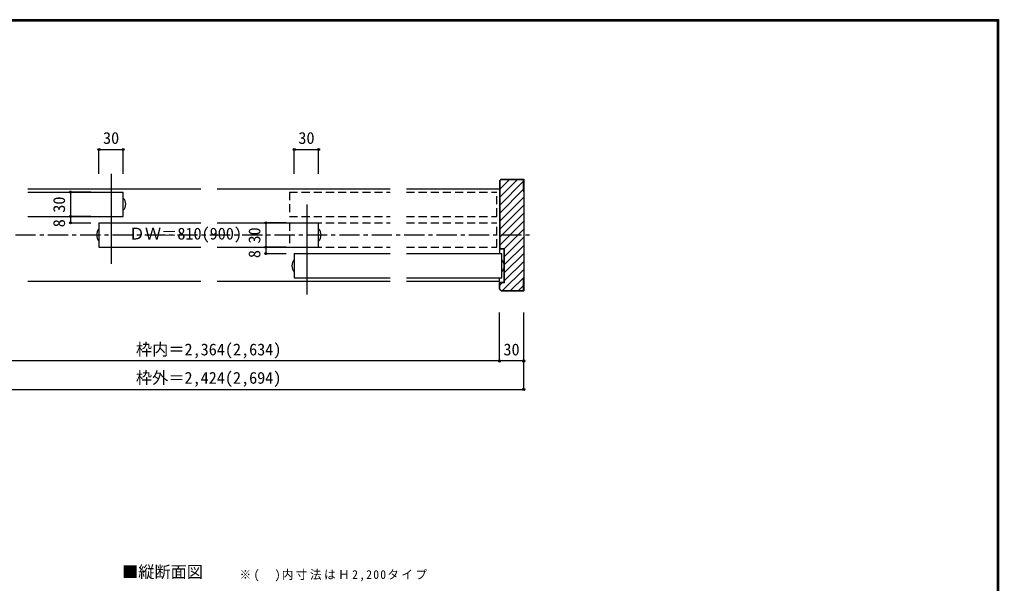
# Model space of a CAD drawing. Units: millimetres at full size, sheet at 1:5; details may follow other scales. Extents: x -973 to 977, y -718 to 696.
# Drawn here: x -232 to 977, y 0 to 696 of the extents above; entities that cross this region are included whole.
import ezdxf
from ezdxf.enums import TextEntityAlignment as Align

# ---------------------------------------------------------------- set-up
doc = ezdxf.new("R2010")
doc.units = ezdxf.units.MM
doc.header["$LTSCALE"] = 5
doc.header["$PDMODE"] = 32
doc.header["$PDSIZE"] = 2.5
doc.linetypes.add('CHAIN1', pattern=[8, 5, -1, 1, -1])
doc.linetypes.add('DASHED2', pattern=[3, 2, -1])
for name, color, linetype in [('0-1_通り芯', 4, 'CHAIN1'), ('0-4_枠', 3, 'Continuous'), ('0-6_扉', 6, 'Continuous'), ('0-7_金物', 3, 'Continuous'), ('0-A_文字', 7, 'Continuous'), ('0-B_寸法', 7, 'Continuous'), ('0-C_ハッチ', 4, 'Continuous'), ('F-1_枠', 6, 'Continuous')]:
    doc.layers.add(name, color=color, linetype=linetype)
doc.styles.add('ＭＳ ゴシック', font='')
doc.styles.get('ＭＳ ゴシック').set_extended_font_data('MS Gothic')

msp = doc.modelspace()

# ---------------------------------------------------------------- linework, layer by layer
at = {"layer": '0-1_通り芯'}
msp.add_line((-397.164, 430), (400.47, 430), dxfattribs=at)
at = {"layer": '0-4_枠'}
for p, q in [((360.47, 496.879), (362.591, 499)), ((360.47, 496.879), (360.47, 412.5)), ((360.97, 496.671), (360.97, 413)), ((362.591, 499), (390.47, 499)), ((389.97, 498.5), (389.97, 484)), ((390.47, 499), (390.47, 361)), ((389.97, 484), (390.47, 484)), ((366.47, 412.5), (360.47, 412.5)), ((366.97, 413), (360.97, 413)), ((366.47, 371.5), (366.47, 412.5)), ((366.97, 371), (366.97, 413)), ((389.97, 376), (389.97, 361.5)), ((389.97, 376), (390.47, 376)), ((366.47, 371.5), (360.47, 371.5)), ((360.47, 363.121), (360.47, 371.5)), ((362.591, 361), (360.47, 363.121)), ((366.97, 371), (360.97, 371)), ((362.591, 361), (390.47, 361)), ((362.798, 361.5), (389.97, 361.5))]:
    msp.add_line(p, q, dxfattribs=at)
for points in [[(360.97, 496.671), (362.799, 498.5), (389.97, 498.5)], [(362.798, 361.5), (360.97, 363.328), (360.97, 371)]]:
    msp.add_lwpolyline(points, dxfattribs=at)
at = {"layer": '0-6_扉', "color": 3}
for p, q in [((-118.827, 505.5), (-118.827, 394.513)), ((122.51, 467.5), (122.51, 356.513))]:
    msp.add_line(p, q, dxfattribs=at)
at = {"layer": '0-6_扉'}
for p, q in [((-221.996, 483), (-103.953, 483)), ((-103.953, 453), (-103.953, 483)), ((-221.996, 453), (-103.953, 453)), ((-133.953, 445), (-8.159, 445)), ((-133.953, 445), (-133.953, 415)), ((11.841, 445), (137.259, 445)), ((137.259, 415), (137.259, 445)), ((-133.953, 415), (-8.159, 415)), ((11.841, 415), (137.259, 415)), ((107.259, 407), (225.678, 407)), ((107.259, 407), (107.259, 377)), ((245.678, 407), (363.47, 407)), ((107.259, 377), (225.678, 377))]:
    msp.add_line(p, q, dxfattribs=at)
at = {"layer": '0-6_扉', "color": 2, "linetype": 'DASHED2'}
for p, q in [((101.259, 483), (101.259, 453)), ((101.259, 483), (225.678, 483)), ((245.678, 483), (357.47, 483)), ((357.47, 453), (357.47, 483)), ((101.259, 453), (225.678, 453)), ((245.678, 453), (357.47, 453)), ((101.259, 445), (101.259, 415)), ((101.259, 445), (225.678, 445)), ((245.678, 445), (357.47, 445)), ((357.47, 415), (357.47, 445)), ((101.259, 415), (225.678, 415)), ((245.678, 415), (357.47, 415))]:
    msp.add_line(p, q, dxfattribs=at)
at = {"layer": '0-6_扉'}
msp.add_lwpolyline([(245.678, 377), (363.47, 377), (363.47, 407)], dxfattribs=at)
at = {"layer": '0-7_金物', "color": 4}
for p, q in [((-221.996, 487), (-8.159, 487)), ((11.841, 487), (225.678, 487)), ((245.678, 487), (360.47, 487)), ((360.47, 416.5), (360.47, 406.987)), ((360.47, 373), (360.47, 376.987)), ((-221.996, 373), (-8.159, 373)), ((11.841, 373), (225.678, 373)), ((245.678, 373), (360.47, 373))]:
    msp.add_line(p, q, dxfattribs=at)
at = {"layer": '0-7_金物', "color": 7}
for centre, start, end in [((-111.828, 468), 316.39718, 43.60282), ((-126.078, 430), 136.39718, 223.60282), ((129.384, 430), 316.39718, 43.60282), ((115.134, 392), 136.39718, 223.60282), ((355.595, 392), 316.39718, 43.60282)]:
    msp.add_arc(centre, 10.875, start, end, dxfattribs=at)
at = {"layer": '0-B_寸法', "color": 4}
for p, q in [((-103.953, 505.5), (-103.953, 535.5)), ((137.259, 505.5), (137.259, 535.5)), ((-143.953, 483), (-168.999, 483)), ((-168.999, 483), (-168.999, 445)), ((-143.953, 453), (-168.999, 453)), ((-168.999, 445), (-143.953, 445)), ((97.259, 445), (72.212, 445)), ((97.259, 415), (72.212, 415)), ((360.47, 274.5), (360.47, 334.5)), ((360.47, 274.5), (360.47, 334.5)), ((390.47, 274.5), (-387.164, 274.5))]:
    msp.add_line(p, q, dxfattribs=at)
for points in [[(-133.953, 505.5), (-133.953, 535.5), (-103.953, 535.5)], [(107.259, 505.5), (107.259, 535.5), (137.259, 535.5)], [(72.212, 445), (72.212, 407), (97.259, 407)], [(-387.164, 239.5), (390.47, 239.5), (390.47, 334.5)]]:
    msp.add_lwpolyline(points, dxfattribs=at)
at = {"layer": '0-B_寸法'}
for p in [(-133.953, 535.5), (-103.953, 535.5), (107.259, 535.5), (137.259, 535.5), (-168.999, 483), (-168.999, 453), (-168.999, 445), (72.212, 445), (72.212, 415), (72.212, 407), (360.47, 274.5), (360.47, 274.5), (390.47, 274.5), (390.47, 239.5)]:
    msp.add_point(p, dxfattribs=at)
at = {"layer": '0-C_ハッチ'}
for p, q in [((372.755, 498.5), (360.97, 486.715)), ((360.97, 476.815), (382.655, 498.5)), ((389.97, 495.916), (360.97, 466.916)), ((389.97, 486.016), (360.97, 457.016)), ((390.47, 476.617), (360.97, 447.117)), ((390.47, 466.717), (360.97, 437.217)), ((390.47, 456.818), (360.97, 427.318)), ((390.47, 446.918), (360.97, 417.418)), ((390.47, 437.019), (366.451, 413)), ((390.47, 427.119), (366.97, 403.619)), ((390.47, 417.22), (366.97, 393.72)), ((390.47, 407.32), (366.97, 383.82)), ((390.47, 387.521), (364.449, 361.5)), ((390.47, 397.421), (366.97, 373.921)), ((390.47, 377.622), (374.348, 361.5)), ((364.049, 371), (360.97, 367.921)), ((389.97, 367.222), (384.248, 361.5))]:
    msp.add_line(p, q, dxfattribs=at)
at = {"layer": 'F-1_枠'}
for p, q in [((-973.347, 695.833), (976.653, 695.833)), ((-973.347, 695), (976.653, 695)), ((-973.347, 694.167), (976.653, 694.167)), ((974.986, 695.833), (974.986, -700.833)), ((975.82, 695.833), (975.82, -700.833)), ((976.653, 695.833), (976.653, -700.833))]:
    msp.add_line(p, q, dxfattribs=at)

# ---------------------------------------------------------------- texts
at = {"layer": '0-A_文字', "style": 'ＭＳ ゴシック'}
msp.add_text('■縦断面図', height=14.66, dxfattribs=at).set_placement((-105.446, 2.5), align=Align.BOTTOM_LEFT)
at = {"layer": '0-A_文字', "insert": (39.653, 2.5), "char_height": 11, "attachment_point": 7, "style": 'ＭＳ ゴシック'}
msp.add_mtext('\\T1.22;\\W0.95;※(\u3000)内寸法はＨ2,200タイプ', dxfattribs=at)
at = {"layer": '0-B_寸法', "style": 'ＭＳ ゴシック'}
for s, p in [('30', (-128.953, 538)), ('30', (112.259, 538)), ('ＤＷ＝810(900)', (-97.17, 420)), ('枠内＝2,364(2,634)', (-88.347, 277)), ('30', (365.47, 277)), ('枠外＝2,424(2,694)', (-88.347, 242))]:
    msp.add_text(s, height=14.66, dxfattribs=at).set_placement(p, align=Align.BOTTOM_LEFT)
for s, p in [('30', (-171.499, 457.5)), ('8', (-171.499, 439.5)), ('30', (69.712, 419.5)), ('8', (69.712, 401.5))]:
    msp.add_text(s, height=14.66, rotation=90, dxfattribs=at).set_placement(p, align=Align.BOTTOM_LEFT)

doc.saveas('drawing.dxf')
